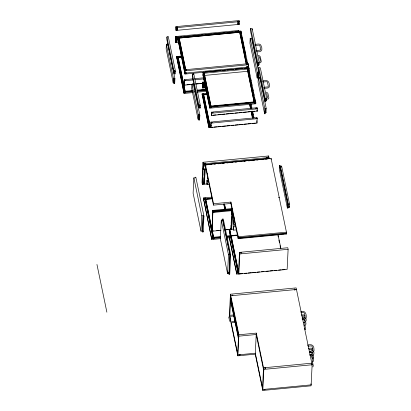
<?xml version="1.0" encoding="UTF-8"?>
<svg xmlns="http://www.w3.org/2000/svg" width="411" height="411" viewBox="0 0 411 411"><rect width="100%" height="100%" fill="white"/><g stroke="black" fill="none" stroke-linecap="round" stroke-linejoin="round"><path stroke-width="0.62" d="M264.155 88.19L264.067 87.363M173.653 81.784L174.038 83.649L174.696 83.587L174.932 78.742L167.693 43.941L167.041 44.008L167.143 44.501L166.373 44.573L166.162 48.976L173.19 82.786L173.956 82.714L174.172 78.311L173.406 78.383L173.19 82.786M174.413 72.706L174.675 73.949L175.327 73.888L175.461 71.17L168.222 36.373L167.57 36.435L167.673 36.933L166.902 37.005L166.794 39.281L173.822 73.086L174.593 73.014L174.701 70.738L173.935 70.815L173.822 73.086M167.637 45.153L167.693 43.941M239.053 31.529L238.827 30.455L175.43 36.543L175.415 42.456L176.185 42.384L176.319 37.047L176.977 36.985L177.079 37.478L176.843 42.323L178.754 42.138M175.913 26.638L176.006 30.424L176.771 30.347L176.802 27.141L177.46 27.075L177.562 27.573L177.429 30.286L237.979 24.475L238.01 21.264L238.668 21.202L238.77 21.696L238.637 24.413L239.402 24.336L239.536 21.624L239.315 20.55L175.913 26.638L176.006 30.424M175.415 42.456L175.43 36.543M174.038 83.649L174.172 78.311M176.319 37.047L176.103 41.449L176.761 41.388M176.802 27.141L176.771 30.347M174.675 73.949L174.701 70.738M176.977 36.985L176.843 42.323M177.46 27.075L177.429 30.286M192.363 91.098L185.351 91.771L185.453 92.788L184.796 92.85L184.698 91.833L183.928 91.905L183.907 92.347L183.804 91.853L184.57 91.776L184.596 91.34L177.562 57.53L176.797 57.602L176.771 58.043L176.668 57.55L177.439 57.473L177.336 56.456L176.571 56.533L184.005 93.436L192.877 92.588M185.15 70.086L178.508 38.156L177.742 38.228L177.722 38.67L177.619 38.177L178.384 38.1L178.287 37.082L177.521 37.154L184.95 74.062L203.969 72.238M176.668 57.55L176.571 56.533M177.619 38.177L177.521 37.154M178.384 38.1L178.287 37.082M177.562 57.53L184.57 91.776M178.487 38.593L178.508 38.156M181.282 57.108L178.091 57.412L177.973 56.836L177.994 56.394L181.184 56.091M178.924 37.463L178.944 37.021L239.495 31.205L239.613 31.786L239.592 32.228L179.042 38.038L178.924 37.463L178.266 37.524M178.091 57.412L177.994 56.394M179.042 38.038L178.944 37.021M182.042 57.098L178.22 57.468L178.194 57.905L185.227 91.715L192.24 91.042M246.359 64.208L239.716 32.279L179.165 38.095L185.757 70.183L186.414 70.122L186.306 69.623L246.857 63.813L246.965 64.306L247.617 64.244L247.514 63.751L248.285 63.679L248.347 67.979L243.908 68.406M183.804 91.853L176.797 57.602M192.836 78.861L185.823 79.534L185.926 80.027L185.269 80.088L185.166 79.595L184.4 79.672L184.164 84.512L184.267 85.01L185.032 84.933M185.654 69.69L184.883 69.762L184.996 73.112L248.393 67.024L248.285 63.679M184.267 85.01L184.287 84.568L184.411 85.144L193.92 84.234M184.005 93.436L183.928 91.905M184.411 85.144L184.4 79.672M184.95 74.062L184.883 69.762M184.673 92.275L184.698 91.833M186.419 72.973L186.399 73.415L185.741 73.477L185.762 73.035M185.227 91.715L178.22 57.468M186.255 70.713L186.306 69.623M185.351 91.771L185.453 92.788M198.677 118.866L198.939 120.104L199.592 120.038L199.828 115.198L193.262 83.613L192.605 83.674L192.708 84.173L191.942 84.245L191.726 88.648L198.087 119.241L198.857 119.169L199.073 114.761L198.302 114.839L198.087 119.241M199.14 106.208L199.525 108.067L200.183 108.006L200.316 105.288L193.745 73.708L193.088 73.769L193.191 74.263L192.425 74.34L192.317 76.61L198.677 107.204L199.443 107.132L199.556 104.856L198.79 104.928L198.677 107.204M193.036 74.853L193.088 73.769M202.248 230.715L202.51 231.974L203.162 231.907L203.938 216.129L195.841 177.208L195.184 177.269L195.287 177.768L193.864 177.901L193.113 193.242L201.005 231.172L202.428 231.039L203.178 215.698L201.755 215.837L201.005 231.172M198.939 120.104L199.073 114.761M199.525 108.067L199.556 104.856M210.304 126.907L210.206 125.889L210.304 126.907L209.646 126.968L209.548 125.951L208.783 126.023L208.762 126.465L208.66 125.972L209.425 125.894L209.446 125.453L203.085 94.864L202.315 94.936L202.294 95.378L202.191 94.879L202.957 94.807L202.859 93.79L202.094 93.862L208.855 127.554L212.687 127.189M204.586 81.938L202.669 82.123L202.654 88.036L203.419 87.964L203.553 82.626L204.21 82.565L204.077 87.903L205.983 87.718M249.256 71.046L249.138 67.8L203.152 72.213L202.993 75.444L209.805 108.18L255.791 103.767L255.837 102.812L255.719 102.236L254.954 102.308L255.051 103.325L254.394 103.387L254.296 102.37L211.151 106.511L211.254 107.528L210.596 107.595L210.499 106.577L209.728 106.649L209.708 107.091L203.265 75.562L204.031 75.485L210.396 106.079L210.37 106.521L209.605 106.593M202.191 94.879L202.094 93.862M202.654 88.036L202.669 82.123M203.152 72.213L203.245 75.999L203.039 74.489M202.957 94.807L202.859 93.79M210.37 106.521L203.81 74.417L203.907 75.434M203.553 82.626L203.419 87.964M203.085 94.864L209.425 125.894M204.01 75.927L204.041 72.716L204.699 72.655L204.668 75.865M206.79 94.443L203.615 94.746L203.496 94.165L203.517 93.729L206.687 93.42M203.615 94.746L203.517 93.729M204.21 82.565L204.077 87.903M204.565 75.372L204.699 72.655M207.545 94.432L203.738 94.797L203.717 95.239L210.083 125.833L211.352 125.709M267.535 159.062L267.433 158.564L268.984 158.482L268.702 155.964L203.003 162.268L202.022 182.376L202.325 184.385L203.748 184.246L204.498 168.926M205.854 169.275L203.306 169.522L203.471 166.219L203.003 162.268M202.325 184.385L203.265 165.232L207.247 164.847M203.943 177.696L203.748 184.246M204.067 175.204L204.37 168.967M205.31 163.141L205.366 164.59L205.31 163.141L204.652 163.203L204.709 164.652L203.162 164.734M204.709 164.652L204.652 163.203M205.13 199.392L212.996 237.764L205.13 199.392L203.702 199.53L203.681 199.967L203.579 199.474L205.002 199.34L204.801 197.825L203.378 197.963L211.768 239.485L220.476 238.652M203.579 199.474L203.378 197.963M205.027 168.9L204.303 183.691L204.406 184.185L207.581 183.881M204.406 184.185L205.156 168.859M284.967 233.248L285.044 234.183L286.472 234.044L286.436 232.158L271.101 158.435L205.408 164.744L205.233 165.643L213.448 205.14L230.859 203.471L230.925 202.073L213.52 203.748L213.448 205.14M202.51 231.974L203.178 215.698M204.801 197.825L204.781 198.266L205.438 198.205L205.459 197.763L211.665 197.167M208.66 125.972L202.315 94.936M208.855 127.554L208.783 126.023M209.805 108.18L209.728 106.649M212.487 198.621L205.659 199.273L205.459 197.763M211.989 198.734L205.783 199.33L205.762 199.772L213.653 237.702L220.604 237.101M209.548 125.951L209.646 126.968M208.295 180.085L207.021 180.208L207.067 184.503L209.615 184.256M207.344 173.601L207.334 178.996L207.493 175.692M210.596 107.595L210.499 106.577M207.067 184.503L207.021 180.208M210.083 125.833L203.738 94.797M211.028 106.459L204.688 75.424L247.828 71.283L254.168 102.318L211.028 106.459L204.442 74.792L203.784 74.859M211.254 107.528L211.151 106.511M210.971 122.031L210.977 127.508L256.962 123.095L257.178 118.692L256.957 117.618L256.192 117.69L256.294 118.188L255.637 118.25L255.534 117.757L212.395 121.897L212.497 122.391L211.84 122.452L211.737 121.959L210.971 122.031L210.977 127.508M256.675 107.785L256.777 108.278L256.12 108.34L256.017 107.846L212.877 111.987L212.98 112.486L211.454 112.126L211.321 114.839L211.567 115.47L257.553 111.057L257.44 107.713L256.675 107.785L256.623 108.869M211.567 115.47L211.454 112.126M212.826 113.076L212.877 111.987M231.783 208.583L212.662 210.417L212.708 214.712M211.768 239.485L203.702 199.53M214.393 211.768L214.311 210.833L212.888 210.966L211.932 230.561L212.035 231.059L213.458 230.92M212.035 231.059L212.055 230.617L212.174 231.193L220.964 230.35M212.174 231.193L212.888 210.966M211.573 237.902L213.119 237.82L213.217 238.837L213.874 238.776L213.777 237.758L213.874 238.776M213.217 238.837L213.119 237.82M213.653 237.702L205.783 199.33M214.907 212.03L214.968 210.766L232.734 209.06M215.051 211.701L214.968 210.766M221.267 220.106L220.353 238.822L227.571 273.536L228.994 273.397L229.908 254.686L222.69 219.967L221.267 220.106L228.485 254.82L227.571 273.536M222.546 220.296L222.608 219.032L223.265 218.971L230.689 254.676L229.734 274.271L229.076 274.332L228.686 272.457M238.01 21.264L237.979 24.475M238.668 21.202L238.637 24.413M238.765 31.714L238.827 30.455M242.444 273.551L236.726 274.096L229.225 236.859L226.672 237.106M239.592 32.228L239.495 31.205M239.716 32.279L246.204 64.024M241.016 32.089L240.25 32.161L240.152 31.144L240.918 31.072L241.118 32.582L241.139 32.145L240.373 32.217L240.353 32.659L246.862 63.962M240.25 32.161L240.152 31.144M229.133 229.436L230.407 236.094L229.112 229.877M226.682 236.448L230.53 236.145L237.851 271.882L236.423 272.015L236.525 272.514L236.551 272.072L237.974 271.933L238.175 273.449L238.832 273.387M225.356 229.929L231.008 229.384L231.09 225.151M231.182 223.276L231.485 217.039M231.609 214.542L231.819 210.175L232.477 210.113M231.008 229.384L231.819 210.175M229.076 274.332L230.037 254.738L222.608 219.032M240.872 32.027L240.918 31.072M238.026 235.364L231.064 236.032L229.79 229.374M233.566 229.143L231.665 229.323L231.563 228.829L232.446 210.74M231.665 229.323L232.58 210.607M235.441 225.675L233.535 225.855L233.582 230.15L236.757 229.841M233.967 217.049L233.643 223.656L233.849 224.642L235.118 224.524M255.267 354.169L262.809 390.45L311.096 385.816L312.129 364.752L296.146 287.9L230.448 294.204L229.415 315.268L237.856 355.839L255.267 354.169L256.294 333.105L238.883 334.775L237.856 355.839M233.582 230.15L233.535 225.855M233.849 224.642L234.147 218.59M229.667 315.828L229.461 314.312M229.79 315.879L230.705 297.168M230.751 301.458L230.91 298.155M231.131 299.3L230.997 302.018L230.797 300.503M236.423 272.015L229.225 236.859M239.526 237.609L239.608 238.544L238.185 238.678L238.149 236.793L230.925 202.073M236.726 274.096L236.551 272.072M246.949 67.599L246.852 66.582L246.949 67.599L247.607 67.538L247.509 66.52M237.851 271.882L230.53 236.145M247.705 71.231L247.838 68.514L248.496 68.452L248.465 71.663M237.954 272.375L237.974 271.933M247.807 71.725L247.838 68.514M254.825 102.252L248.485 71.221L249.251 71.149L255.596 102.18L254.825 102.252L248.265 70.147L248.383 70.728L247.725 70.79L247.607 70.209M248.362 71.165L248.496 68.452M241.586 252.174L241.689 252.673L241.031 252.734L240.928 252.241L239.505 252.375L238.498 272.925L238.848 274.05L287.135 269.416L288.116 249.307L287.792 247.741L241.586 252.174L241.54 253.13M284.309 233.309L284.391 234.244L240.265 238.483L240.183 237.548M250.191 38.367L249.955 43.212L257.188 78.008L257.846 77.946L257.98 72.608L258.75 72.531L251.717 38.726L250.191 38.367L257.425 73.163L257.188 78.008M250.674 28.457L250.54 31.174L257.779 65.971L258.437 65.909L258.468 62.698L259.233 62.626L252.2 28.816L250.674 28.457L257.913 63.258L257.779 65.971M238.848 274.05L239.829 253.941L239.505 252.375M249.128 71.093L249.148 70.651M240.882 253.191L240.928 252.241M252.143 29.957L252.2 28.816M238.159 333.11L238.272 336.455M238.226 337.41L238.39 334.107M239.983 354.683L239.962 355.125L239.305 355.186L239.325 354.75M254.394 103.387L254.296 102.37M255.051 103.325L254.954 102.308M255.719 102.236L255.699 102.673L255.596 102.18M255.966 108.936L256.017 107.846M257.887 74.494L257.98 72.608M258.468 62.698L258.355 64.974L259.12 64.902L259.233 62.626M256.664 110.554L256.644 110.996L257.409 110.919M258.303 77.371L258.067 82.215L264.633 113.796L265.29 113.734L265.424 108.396L266.189 108.319L259.829 77.73L258.303 77.371L264.869 108.951L264.633 113.796M258.786 67.461L258.653 70.178L265.223 101.758L265.881 101.697L265.907 98.486L266.677 98.414L260.312 67.82L258.786 67.461L265.357 99.046L265.223 101.758M257.764 77.011L258.534 76.934L258.75 72.531M256.808 120.644L256.962 123.095M256.896 118.83L256.957 117.618M259.767 78.984L259.829 77.73M265.3 110.908L265.424 108.396M265.907 98.486L265.799 100.762L266.564 100.69L266.677 98.414M265.208 112.799L265.974 112.722L266.189 108.319M267.504 157.172L267.556 158.62L267.504 157.172L266.847 157.233L266.903 158.682L205.243 164.534L205.346 165.032M266.903 158.682L266.847 157.233M268.578 158.476L268.702 155.964M271.055 159.391L271.101 158.435M263.446 369.217L262.511 388.369L262.855 389.494L311.142 384.86L310.922 383.787M262.809 390.45L263.841 369.386L256.294 333.105M264.89 368.636L264.941 367.686L265.044 368.179L265.696 368.117L265.593 367.619L265.547 368.575M264.283 389.361L264.258 389.798L264.915 389.736L264.936 389.294M279.465 165.381L279.28 169.127L287.376 208.048L288.034 207.987L288.214 204.241L280.122 165.32L279.465 165.381L287.556 204.303L287.376 208.048M278.925 197.763L278.946 197.321L279.048 197.819M281.571 167.22L281.622 166.121L280.199 166.255L288.09 204.185L288.034 207.987M287.931 207.488L289.354 207.355L289.514 204.051L281.622 166.121M294.24 290.125L294.286 289.169L294.944 289.108L295.047 289.601M294.898 290.063L294.944 289.108M304.392 329.288L304.31 328.353M255.077 44.552C256.521 44.347 260.045 43.083 260.918 45.344C263.251 50.024 261.576 52.428 256.51 51.755M234.008 315.037L234.07 315.782M262.84 81.984L262.835 81.548M305.676 329.632L305.686 329.19M235.457 322.229L235.349 321.186L235.441 322.239L231.768 322.589M267.71 98.183L266.662 93.369M312.417 360.75L312.149 358.695M312.879 366.951L313.295 365.759L312.401 361.433M259.932 61.742C260.595 60.956 259.978 57.139 258.817 56.697M304.638 324.31L304.926 323.919L304.546 322.126M267.684 99.395L268.727 98.573L268.84 97.679L267.828 93.102L266.266 92.162M260.04 62.837L260.831 62.385L261.257 61.547L260.353 56.867L259.567 55.881L258.221 55.588M304.746 325.404C306.38 325.014 306.036 323 305.563 321.854M312.355 361.973C314.266 361.475 313.423 359.07 313.043 357.817M304.346 321.14L305.09 320.616L304.705 318.823M311.949 357.709L312.694 357.185L312.314 355.392M312.093 358.757L313.593 357.832L313.331 355.125M176.139 27.707L176.905 27.635M177.562 27.573L238.113 21.757M238.77 21.696L239.536 21.624M176.689 29.412L177.347 29.351M237.897 23.54L238.555 23.478M175.656 37.617L176.422 37.54M177.079 37.478L178.99 37.293M180.265 37.175L181.539 37.052M184.087 36.805L186.003 36.62M188.551 36.379L189.825 36.255M193.011 35.947L194.922 35.767M196.838 35.582L198.749 35.397M201.298 35.156L202.572 35.033M205.757 34.724L207.036 34.601M210.221 34.298L211.495 34.175M214.044 33.928L215.955 33.748M218.508 33.502L219.782 33.378M222.968 33.075L224.879 32.89M227.432 32.644L228.706 32.52M231.254 32.279L232.528 32.156M235.714 31.847L237.63 31.668L237.527 31.169L238.18 31.108L238.282 31.601M239.474 31.647L240.127 31.585M177.639 37.735L178.405 37.658M179.062 37.596L239.613 31.786M240.271 31.724L241.036 31.647M255.205 45.472L259.12 45.123L259.911 45.672L260.733 49.998L256.418 50.702M177.973 56.836L177.316 56.898L177.439 57.473M176.694 57.108L177.46 57.037M178.117 56.97L181.302 56.667M174.803 71.237L175.461 71.17M257.913 63.258L258.57 63.196M185.109 70.836L248.506 64.748M205.238 72.115L208.408 71.812M209.677 71.689L221.087 70.594M222.356 70.471L225.526 70.168M226.795 70.045L233.767 69.377M235.035 69.254L242.644 68.524M203.373 73.286L204.144 73.215M204.801 73.148L247.941 69.007M248.598 68.945L249.364 68.873M248.239 70.589L247.586 70.651L254.168 102.318M203.928 74.992L204.586 74.93L204.462 74.355M174.274 78.804L174.932 78.742M194.747 78.676L203.671 77.818M257.425 73.163L258.082 73.101M184.621 80.741L193.499 79.888M194.768 79.77L204.277 78.855M202.89 83.192L203.656 83.12M186.964 84.748L190.154 84.445M195.888 83.89L198.436 83.649M199.71 83.525L202.9 83.217M195.821 84.05L202.793 83.382M262.721 80.993C267.474 79.544 269.575 81.126 269.416 86.243C269.472 88.55 266.087 88.041 264.73 88.267M203.337 87.029L203.995 86.968M263.415 81.984L266.431 81.691L267.356 81.959L268.378 86.382L267.895 86.885L264.026 87.276M183.825 91.412L184.596 91.34M185.248 91.278L192.261 90.605M197.362 90.112L206.281 89.259M197.337 90.554L206.26 89.696M196.828 90.667L206.384 89.752M184.051 92.485L184.816 92.408M185.474 92.347L192.482 91.674M194.398 91.489L195.672 91.37M196.946 91.247L206.507 90.328M194.778 92.403L196.047 92.28M197.316 92.162L206.825 91.247M202.839 94.232L203.496 94.165M202.212 94.443L202.983 94.366M203.635 94.304L206.81 94.001M199.659 105.35L200.316 105.288M265.357 99.046L266.015 98.984M209.625 106.156L210.396 106.079M211.049 106.017L254.193 101.877M254.851 101.815L255.616 101.738M209.851 107.225L210.617 107.153M211.275 107.091L254.414 102.95M255.072 102.884L255.837 102.812M211.675 113.195L257.666 108.781M199.176 115.26L199.828 115.198M264.869 108.951L265.527 108.889M212.847 115.198L216.022 114.895M217.922 114.71L220.46 114.469M221.729 114.345L224.899 114.042M226.168 113.919L229.343 113.616M230.612 113.493L233.15 113.251M235.051 113.066L237.589 112.825M238.858 112.701L242.033 112.398M243.302 112.275L246.472 111.972M247.741 111.849L250.278 111.607M251.547 111.484L254.717 111.181M211.192 123.105L257.178 118.692M208.68 125.53L209.446 125.453M208.901 126.598L209.667 126.526M213.967 127.066L216.7 126.809M217.799 126.696L221.139 126.383M222.269 126.269L225.582 125.956M226.738 125.838L229.934 125.53M231.213 125.406L233.828 125.165M235.046 125.042L238.272 124.739M239.515 124.61L242.711 124.312M243.98 124.189L246.538 123.937M247.787 123.824L251.013 123.511M252.287 123.387L255.401 123.095M203.332 163.835L204.755 163.701M205.413 163.635L266.95 157.726M267.607 157.665L269.03 157.531M209.636 164.616L211.686 164.421M214.1 164.189L215.492 164.056M218.03 163.814L219.936 163.629M222.382 163.393L224.375 163.203M226.846 162.967L228.182 162.838M231.306 162.54L232.621 162.412M235.159 162.17L237.065 161.985M239.592 161.744L241.504 161.559M244.042 161.318L245.326 161.194M248.48 160.891L249.79 160.763M252.287 160.526L254.25 160.336M256.731 160.1L258.077 159.966M261.17 159.674L263.071 159.489M265.609 159.247L266.878 159.124L266.775 158.631M203.471 166.219L206.019 165.977M207.226 181.2L208.5 181.076M203.671 183.311L204.324 183.249M203.599 199.032L205.022 198.898M205.68 198.837L212.508 198.179M214.141 211.285L215.415 211.162M288.09 204.185L289.514 204.051M212.99 211.465L214.414 211.326M215.071 211.264L232.2 209.62M287.556 204.303L288.214 204.241M212.97 211.901L232.179 210.057M213.093 212.482L231.922 210.673M203.281 216.191L203.938 216.129M233.741 226.846L235.647 226.661M230.628 228.835L231.896 228.711M230.905 228.891L231.563 228.829M216.654 230.612L219.191 230.371M225.531 229.759L228.069 229.518M229.338 229.395L231.876 229.153M211.593 237.46L213.016 237.322M213.674 237.26L220.502 236.608M226.702 236.012L230.427 235.652M231.085 235.59L238.046 234.922M211.814 238.534L213.242 238.395M213.895 238.334L220.286 237.722M238.149 236.793L286.436 232.158M227.314 237.995L229.179 237.815M238.103 237.743L286.39 233.109M238.205 238.241L239.628 238.103M240.286 238.041L284.412 233.802M285.07 233.741L286.493 233.607M228.485 254.82L229.908 254.686M230.037 254.738L230.689 254.676M239.829 253.941L288.116 249.307M236.448 271.579L237.871 271.44M236.772 273.145L238.195 273.007M244.35 273.366L246.893 273.125M248.162 273.002L251.337 272.693M252.611 272.575L255.786 272.267M257.055 272.149L259.598 271.902M261.504 271.717L264.047 271.476M265.953 271.291L268.496 271.049M269.765 270.926L272.94 270.623M274.214 270.5L276.752 270.258M278.658 270.073L281.201 269.827M282.47 269.708L285.013 269.462M296.47 289.467L230.771 295.771L230.602 296.67L238.596 335.099M230.371 315.258L234.044 314.903M230.509 316.3L234.131 315.956M300.801 311.785C304.89 310.223 306.472 313.357 306.277 317.153C306.395 319.203 303.477 319.039 302.198 319.116M300.878 312.833L303.585 312.607L304.376 313.151L305.198 317.482L302.09 318.068M231.727 321.536L235.349 321.186M301.253 315.026L303.529 314.852L305.085 315.792M301.921 316.023L303.919 316.059L304.459 317.636M303.261 322.301C305.892 322.846 307.032 319.974 305.599 317.944M256.392 334.482L238.817 336.172L238.616 334.657L237.656 354.251L237.902 354.883L255.478 353.198M307.346 345.168C312.098 343.724 314.199 345.307 314.045 350.424C314.102 352.725 310.711 352.217 309.355 352.443M308.039 346.16L311.353 345.872L312.144 346.422L312.966 350.747L309.257 351.395M308.409 348.353L311.297 348.122L312.853 349.057M309.087 349.35L311.687 349.329L312.226 350.907M309.468 351.539L311.132 351.426M309.529 352.592L311.528 352.633L312.067 354.21M309.699 354.642L312.689 354.205L312.473 352.088M309.807 355.69C312.709 356.512 315.294 353.994 313.367 351.215M263.841 369.386L312.129 364.752M302.928 318.155L303.816 318.248M310.973 354.729L311.425 354.816M303.524 319.265L304.022 319.635L304.299 320.94M311.368 355.936L311.903 357.513M289.092 206.111L289.354 207.355M258.272 75.686L258.534 76.934M265.717 111.473L265.974 112.722M257.589 76.703L257.846 77.946M286.21 232.79L286.472 234.044M304.792 324.86L305.676 329.103M268.984 158.482L268.876 157.988L268.958 158.923M311.733 364.578L311.836 365.076L311.8 363.185L263.513 367.819L263.549 369.71L256.228 334.497M241.139 32.145L247.782 64.075M257.435 110.482L257.553 111.057M239.3 23.843L239.402 24.336M241 32.644L241.257 33.887M241.899 36.985L242.418 39.461M242.675 40.704L243.317 43.802M243.964 46.9L244.478 49.382M244.74 50.62L245.768 55.583M247.186 62.4L247.448 63.638M248.09 66.736L248.347 67.979M249.241 72.264L249.883 75.352M250.525 78.439L251.039 80.91M251.296 82.149L251.938 85.236M252.58 88.324L253.094 90.795M253.351 92.028L253.993 95.121M254.635 98.208L255.149 100.68M255.406 101.913L255.791 103.767M294.286 289.169L294.389 289.668M240.373 32.217L247.016 64.147M247.489 66.962L247.607 67.538M251.162 104.255L251.938 108.006M252.59 111.124L254.019 117.993M250.859 103.993L251.116 105.226M252.529 112.023L253.176 115.111M278.036 234.743L280.872 248.367M277.995 235.724L278.257 236.972M278.905 240.096L279.423 242.598M280.076 245.721L280.595 248.218M250.397 104.332L251.306 108.699M251.825 111.196L253.253 118.065M250.242 104.147L251.152 108.519M251.799 111.638L253.099 117.88M249.739 104.394L250.648 108.766M251.296 111.884L252.595 118.132M249.718 104.836L250.494 108.581M251.147 111.7L252.441 117.947M240.003 237.224L240.265 238.483M239.346 237.286L239.608 238.544M230.859 203.471L238.185 238.678M233.802 220.353L234.008 221.344M224.488 203.877L225.649 209.471M224.468 204.318L225.5 209.291M229.641 229.189L231.064 236.032M255.313 353.213L262.531 387.927M223.831 203.938L224.997 209.538M223.81 204.38L224.843 209.353M199.926 106.768L200.183 108.006M199.186 105.884L199.443 107.132M192.425 74.34L198.79 104.928M191.942 84.245L198.302 114.839M228.737 272.159L228.994 273.397M232.852 295.571L232.749 295.077L232.092 295.139L232.194 295.637M179.165 38.095L185.936 70.651M186.281 72.834L186.399 73.415M205.408 164.744L213.52 203.748M178.615 39.22L184.996 69.901M185.623 72.901L185.741 73.477M204.586 164.6L204.688 165.094M177.742 38.228L184.775 72.038M230.448 294.204L238.883 334.775M212.662 210.417L212.867 211.408M231.018 301.576L233.751 314.723M234.013 315.977L238.051 335.386M203.101 168.531L203.306 169.522M230.545 300.467L238.426 338.474M176.083 41.891L176.185 42.384M239.962 355.125L239.839 354.549L239.181 354.611L239.305 355.186M205.438 198.205L205.659 199.273M229.919 316.501L230.951 321.479M231.213 322.722L237.676 353.814M229.636 321.315L228.742 316.984M166.902 37.005L173.935 70.815M174.439 82.344L174.696 83.587M166.373 44.573L173.406 78.383M193.864 177.901L201.755 215.837M173.699 81.46L173.956 82.714M202.906 230.653L203.162 231.907M96.945 264.443L106.875 312.185M231.188 236.084L238.503 271.82L231.188 236.084"/></g></svg>
